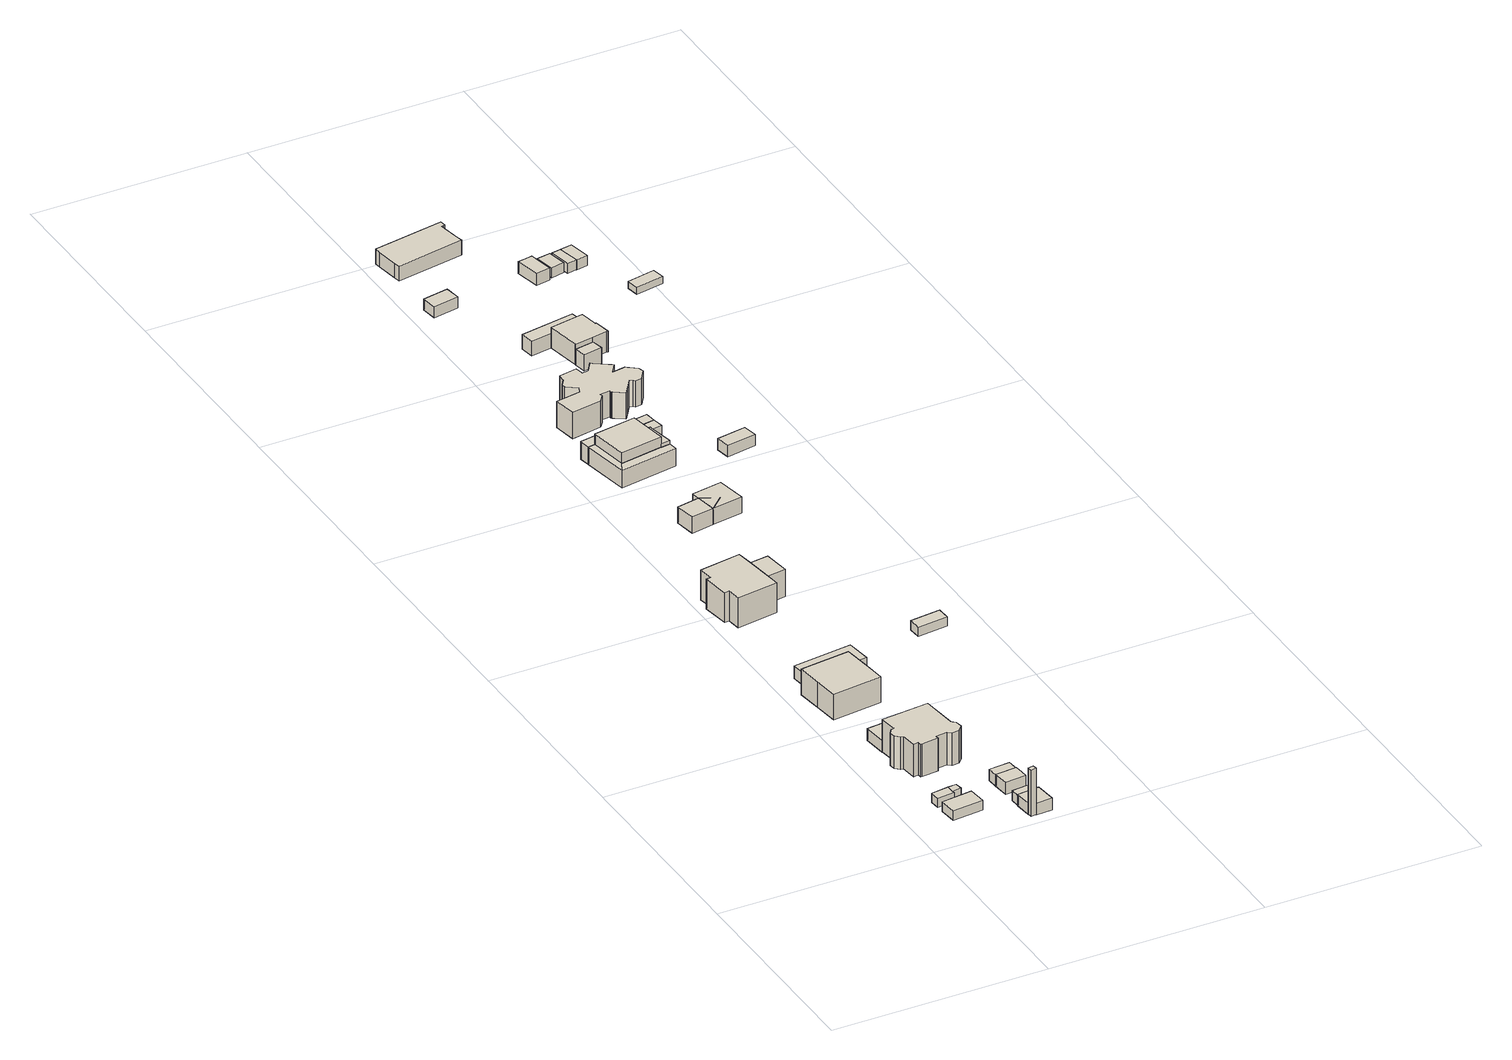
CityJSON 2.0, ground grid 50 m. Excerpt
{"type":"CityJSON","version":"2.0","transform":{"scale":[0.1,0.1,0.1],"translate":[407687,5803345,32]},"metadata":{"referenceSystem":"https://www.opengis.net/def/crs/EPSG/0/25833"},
"CityObjects":{
"building1":{"type":"Building","attributes":{"Gemeindeschluessel":"11000009","BezugspunktDach":"2200","function":"31001_2000","measuredHeight":2.23,"storeysAboveGround":1},"address":[{"country":"Germany","locality":"Berlin","thoroughfareNumber":"14 (12)","thoroughfareName":"Lindenstraße"}],"geometry":[{"type":"Solid","lod":"1","boundaries":[[[[0,1,2,3,4]],[[5,6,7,8,9]],[[5,9,4,3]],[[6,5,3,2]],[[7,6,2,1]],[[8,7,1,0]],[[9,8,0,4]]]]}]},
"building2":{"type":"Building","attributes":{"Gemeindeschluessel":"11000009","BezugspunktDach":"2200","function":"31001_1010","measuredHeight":2.34,"storeysAboveGround":1},"address":[{"country":"Germany","locality":"Berlin","thoroughfareNumber":"14 (11)","thoroughfareName":"Lindenstraße"}],"geometry":[{"type":"Solid","lod":"1","boundaries":[[[[10,11,12,13]],[[14,15,16,17]],[[14,17,13,12]],[[15,14,12,11]],[[16,15,11,10]],[[17,16,10,13]]]]}]},
"building3":{"type":"Building","attributes":{"Gemeindeschluessel":"11000009","BezugspunktDach":"2200","function":"31001_2000","measuredHeight":2.19,"storeysAboveGround":1},"address":[{"country":"Germany","locality":"Berlin","thoroughfareNumber":"14 (13)","thoroughfareName":"Lindenstraße"}],"geometry":[{"type":"Solid","lod":"1","boundaries":[[[[2,18,19,3]],[[20,21,6,5]],[[20,5,3,19]],[[21,20,19,18]],[[6,21,18,2]],[[5,6,2,3]]]]}]},
"building4":{"type":"Building","attributes":{"Gemeindeschluessel":"11000009","BezugspunktDach":"2200","function":"31001_1010","measuredHeight":7.98,"storeysAboveGround":2},"address":[{"country":"Germany","locality":"Berlin","thoroughfareNumber":"15A","thoroughfareName":"Lindenstraße"}],"geometry":[{"type":"Solid","lod":"1","boundaries":[[[[22,23,24,25,26,27,28,29,30,31,32,33,34,35,36,37,38,39,40,41]],[[42,43,44,45,46,47,48,49,50,51,52,53,54,55,56,57,58,59,60,61]],[[42,61,41,40]],[[43,42,40,39]],[[44,43,39,38]],[[45,44,38,37]],[[46,45,37,36]],[[47,46,36,35]],[[48,47,35,34]],[[49,48,34,33]],[[50,49,33,32]],[[51,50,32,31]],[[52,51,31,30]],[[53,52,30,29]],[[54,53,29,28]],[[55,54,28,27]],[[56,55,27,26]],[[57,56,26,25]],[[58,57,25,24]],[[59,58,24,23]],[[60,59,23,22]],[[61,60,22,41]]]]}]},
"building5":{"type":"Building","attributes":{"Gemeindeschluessel":"11000009","BezugspunktDach":"2200","function":"51009_1610","measuredHeight":11.22,"storeysAboveGround":0},"address":[{"country":"Germany","locality":"Berlin"}],"geometry":[{"type":"Solid","lod":"1","boundaries":[[[[62,63,64,65]],[[66,67,68,69]],[[66,69,65,64]],[[67,66,64,63]],[[68,67,63,62]],[[69,68,62,65]]]]}]},
"building6":{"type":"Building","attributes":{"Gemeindeschluessel":"11000009","BezugspunktDach":"2200","function":"31001_2463","measuredHeight":4.11,"storeysAboveGround":1},"address":[{"country":"Germany","locality":"Berlin","thoroughfareNumber":"15A (1)","thoroughfareName":"Lindenstraße"}],"geometry":[{"type":"Solid","lod":"1","boundaries":[[[[70,71,72,73,74]],[[75,76,77,78,79]],[[75,79,74,73]],[[76,75,73,72]],[[77,76,72,71]],[[78,77,71,70]],[[79,78,70,74]]]]}]},
"building7":{"type":"Building","attributes":{"Gemeindeschluessel":"11000009","BezugspunktDach":"2200","function":"31001_1010","measuredHeight":2.83,"storeysAboveGround":1},"address":[{"country":"Germany","locality":"Berlin","thoroughfareNumber":"14 (15)","thoroughfareName":"Lindenstraße"}],"geometry":[{"type":"Solid","lod":"1","boundaries":[[[[80,81,82,83,84,85]],[[86,87,88,89,90,91]],[[86,91,85,84]],[[87,86,84,83]],[[88,87,83,82]],[[89,88,82,81]],[[90,89,81,80]],[[91,90,80,85]]]]}]},
"building8":{"type":"Building","attributes":{"Gemeindeschluessel":"11000009","BezugspunktDach":"2200","function":"31001_1010","measuredHeight":7.92,"storeysAboveGround":1},"address":[{"country":"Germany","locality":"Berlin","thoroughfareNumber":"16A","thoroughfareName":"Lindenstraße"}],"geometry":[{"type":"Solid","lod":"1","boundaries":[[[[92,93,94,95,96,97,98]],[[99,100,101,102,103,104,105]],[[99,105,98,97]],[[100,99,97,96]],[[101,100,96,95]],[[102,101,95,94]],[[103,102,94,93]],[[104,103,93,92]],[[105,104,92,98]]]]}]},
"building9":{"type":"Building","attributes":{"Gemeindeschluessel":"11000009","BezugspunktDach":"2200","function":"51009_1610","measuredHeight":2.81,"storeysAboveGround":0},"address":[{"country":"Germany","locality":"Berlin"}],"geometry":[{"type":"Solid","lod":"1","boundaries":[[[[106,107,108,109]],[[110,111,112,113]],[[110,113,109,108]],[[111,110,108,107]],[[112,111,107,106]],[[113,112,106,109]]]]}]},
"building10":{"type":"Building","attributes":{"Gemeindeschluessel":"11000009","BezugspunktDach":"2200","function":"31001_1010","measuredHeight":3.39,"storeysAboveGround":1},"address":[{"country":"Germany","locality":"Berlin","thoroughfareNumber":"14 (14)","thoroughfareName":"Lindenstraße"}],"geometry":[{"type":"Solid","lod":"1","boundaries":[[[[114,115,116,117,118]],[[119,120,121,122,123]],[[119,123,118,117]],[[120,119,117,116]],[[121,120,116,115]],[[122,121,115,114]],[[123,122,114,118]]]]}]},
"building11":{"type":"Building","attributes":{"Gemeindeschluessel":"11000009","BezugspunktDach":"2200","function":"51009_1610","measuredHeight":3.05,"storeysAboveGround":0},"address":[{"country":"Germany","locality":"Berlin"}],"geometry":[{"type":"Solid","lod":"1","boundaries":[[[[124,125,126,127]],[[128,119,123,129]],[[128,129,127,126]],[[119,128,126,125]],[[123,119,125,124]],[[129,123,124,127]]]]}]},
"building12":{"type":"Building","attributes":{"Gemeindeschluessel":"11000009","BezugspunktDach":"2200","function":"31001_3220","measuredHeight":3.13,"storeysAboveGround":1},"address":[{"country":"Germany","locality":"Berlin","thoroughfareNumber":"16A (1)","thoroughfareName":"Lindenstraße"}],"geometry":[{"type":"Solid","lod":"1","boundaries":[[[[130,131,132,133,134]],[[135,136,100,99,137]],[[135,137,134,133]],[[136,135,133,132]],[[100,136,132,131]],[[99,100,131,130]],[[137,99,130,134]]]]}]},
"building13":{"type":"Building","attributes":{"Gemeindeschluessel":"11000009","function":"31001_1010"},"address":[{"country":"Germany","locality":"Berlin","thoroughfareNumber":"18","thoroughfareName":"Lindenstraße"}],"children":["building13-1","building13-2"]},
"building13-1":{"type":"BuildingPart","attributes":{"BezugspunktDach":"2200","measuredHeight":10.64,"storeysAboveGround":2},"parents":["building13"],"geometry":[{"type":"MultiSurface","lod":"1","boundaries":[[[138,139,140,141,142,143,144,145,146,147]],[[148,149,150,151,152,153,154,155,156,157]],[[148,157,147,146]],[[149,148,146,145]],[[150,149,145,144]],[[151,150,144,143]],[[158,159,160,161,152,151,143,142]],[[153,152,142,141]],[[154,153,141,140]],[[155,154,140,139]],[[156,155,139,138]],[[157,156,138,147]],[[161,160,159,158]]]}]},
"building13-2":{"type":"BuildingPart","attributes":{"BezugspunktDach":"2200","measuredHeight":7.26,"storeysAboveGround":2},"parents":["building13"],"geometry":[{"type":"Solid","lod":"1","boundaries":[[[[158,162,163,164,159]],[[165,166,167,161,160]],[[165,160,159,164]],[[166,165,164,163]],[[167,166,163,162]],[[161,167,162,158]],[[160,161,158,159]]]]}]},
"building14":{"type":"Building","attributes":{"Gemeindeschluessel":"11000009","function":"31001_2000"},"address":[{"country":"Germany","locality":"Berlin","thoroughfareNumber":"19 (2)","thoroughfareName":"Lindenstraße"}],"children":["building14-1","building14-2"]},
"building14-1":{"type":"BuildingPart","attributes":{"BezugspunktDach":"2200","measuredHeight":4.27,"storeysAboveGround":1},"parents":["building14"],"geometry":[{"type":"Solid","lod":"1","boundaries":[[[[168,169,170,171]],[[172,173,174,175]],[[172,175,171,170]],[[173,172,170,169]],[[174,173,169,168]],[[175,174,168,171]]]]}]},
"building14-2":{"type":"BuildingPart","attributes":{"BezugspunktDach":"2200","measuredHeight":4.27,"storeysAboveGround":1},"parents":["building14"],"geometry":[{"type":"Solid","lod":"1","boundaries":[[[[176,168,177,178,179]],[[180,181,174,182,183]],[[180,183,179,178]],[[181,180,178,177]],[[174,181,177,168]],[[182,174,168,176]],[[183,182,176,179]]]]}]},
"building15":{"type":"Building","attributes":{"Gemeindeschluessel":"11000009","function":"31001_1010"},"address":[{"country":"Germany","locality":"Berlin","thoroughfareNumber":"21","thoroughfareName":"Lindenstraße"}],"children":["building15-1","building15-2","building15-3","building15-4","building15-5","building15-6"]},
"building15-1":{"type":"BuildingPart","attributes":{"BezugspunktDach":"2200","measuredHeight":4.29,"storeysAboveGround":1},"parents":["building15"],"geometry":[{"type":"Solid","lod":"1","boundaries":[[[[184,185,186,187,188,189]],[[190,191,192,193,194,195]],[[190,195,189,188]],[[191,190,188,187]],[[193,192,186,196,197,185]],[[195,194,184,189]],[[192,191,187,186]],[[185,197,196,186]],[[193,185,184,194]]]]}]},
"building15-2":{"type":"BuildingPart","attributes":{"BezugspunktDach":"2200","measuredHeight":4.29,"storeysAboveGround":1},"parents":["building15"],"geometry":[{"type":"MultiSurface","lod":"1","boundaries":[[[198,199,200,201,202,187,186]],[[191,203,204,205,206,207,192]],[[203,191,187,202]],[[204,203,202,201]],[[205,204,201,200]],[[192,207,208,196]],[[191,192,186,187]],[[206,205,200,199]],[[207,206,199,198]],[[196,208,198,186]]]}]},
"building15-3":{"type":"BuildingPart","attributes":{"BezugspunktDach":"2200","measuredHeight":5.12,"storeysAboveGround":1},"parents":["building15"],"geometry":[{"type":"MultiSurface","lod":"1","boundaries":[[[209,210,211,212,213]],[[206,205,214,215,207]],[[216,199,198,213,212]],[[200,199,212,211]],[[214,205,211,210]],[[215,217,218,210,209]],[[207,215,219,208,198]],[[206,207,220,198,199,216]],[[205,206,199,200]],[[214,218,217,215]],[[198,208,219,209,213]]]}]},
"building15-4":{"type":"BuildingPart","attributes":{"BezugspunktDach":"2200","measuredHeight":4.27,"storeysAboveGround":1},"parents":["building15"],"geometry":[{"type":"MultiSurface","lod":"1","boundaries":[[[221,218,217,222,223]],[[224,215,214,225,226]],[[215,224,227,219]],[[225,214,218,221]],[[226,225,221,223]],[[224,226,228,223,222,229]],[[219,227,222,217]],[[214,215,217,218]]]}]},
"building15-5":{"type":"BuildingPart","attributes":{"BezugspunktDach":"2200","measuredHeight":4.29,"storeysAboveGround":1},"parents":["building15"],"geometry":[{"type":"MultiSurface","lod":"1","boundaries":[[[223,222,185,184]],[[193,224,226,194]],[[224,193,230,197,227]],[[222,224,222,223]],[[194,226,223,184]],[[194,184,185,193]],[[227,197,230,185,222]],[[226,224,222,223]]]}]},
"building15-6":{"type":"BuildingPart","attributes":{"BezugspunktDach":"2200","measuredHeight":6.73,"storeysAboveGround":1},"parents":["building15"],"geometry":[{"type":"MultiSurface","lod":"1","boundaries":[[[231,232,233,234]],[[196,219,227,197]],[[186,185,197,234,233]],[[219,209,213,208,198,186,233,232]],[[227,222,217,219,232,231]],[[197,185,222,227,231,234]],[[187,191,192,186]],[[197,185,186,196]],[[196,235,186,198,208]],[[208,213,209,219]],[[219,217,222,227]],[[227,222,185,197]]]}]},
"building16":{"type":"Building","attributes":{"Gemeindeschluessel":"11000009","BezugspunktDach":"2200","function":"31001_2444","measuredHeight":2.45,"storeysAboveGround":1},"address":[{"country":"Germany","locality":"Berlin","thoroughfareNumber":"16A (4)","thoroughfareName":"Lindenstraße"}],"geometry":[{"type":"Solid","lod":"1","boundaries":[[[[236,237,238,239]],[[240,241,242,243]],[[240,243,239,238]],[[241,240,238,237]],[[242,241,237,236]],[[243,242,236,239]]]]}]},
"building17":{"type":"Building","attributes":{"Gemeindeschluessel":"11000009","BezugspunktDach":"2200","function":"31001_1010","measuredHeight":6.27,"storeysAboveGround":1},"address":[{"country":"Germany","locality":"Berlin","thoroughfareNumber":"22","thoroughfareName":"Lindenstraße"}],"geometry":[{"type":"Solid","lod":"1","boundaries":[[[[244,245,246,247,248,249,250,251,252,253,254,255,256,257,258,259,260,261,262,263,264,265,266,267,268,269,270,271,272,273,274,275,276,277,278,279]],[[280,281,282,283,284,285,286,287,288,289,290,291,292,293,294,295,296,297,298,299,300,301,302,303,304,305,306,307,308,309,310,311,312,313,314,315]],[[280,315,279,278]],[[281,280,278,277]],[[282,281,277,276]],[[283,282,276,275]],[[284,283,275,274]],[[285,284,274,273]],[[286,285,273,272]],[[287,286,272,271]],[[288,287,271,270]],[[289,288,270,269]],[[290,289,269,268]],[[291,290,268,267]],[[292,291,267,266]],[[293,292,266,265]],[[294,293,265,264]],[[295,294,264,263]],[[296,295,263,262]],[[297,296,262,261]],[[298,297,261,260]],[[299,298,260,259]],[[300,299,259,258]],[[301,300,258,257]],[[302,301,257,256]],[[303,302,256,255]],[[304,303,255,254]],[[305,304,254,253]],[[306,305,253,252]],[[307,306,252,251]],[[308,307,251,250]],[[309,308,250,249]],[[310,309,249,248]],[[311,310,248,247]],[[312,311,247,246]],[[313,312,246,245]],[[314,313,245,244]],[[315,314,244,279]]]]}]},
"building18":{"type":"Building","attributes":{"Gemeindeschluessel":"11000009","BezugspunktDach":"2200","function":"31001_2000","measuredHeight":2.84,"storeysAboveGround":1},"address":[{"country":"Germany","locality":"Berlin","thoroughfareNumber":"24A (1)","thoroughfareName":"Lindenstraße"}],"geometry":[{"type":"Solid","lod":"1","boundaries":[[[[316,317,318,319]],[[320,321,322,323]],[[320,323,319,318]],[[321,320,318,317]],[[322,321,317,316]],[[323,322,316,319]]]]}]},
"building19":{"type":"Building","attributes":{"Gemeindeschluessel":"11000009","BezugspunktDach":"2200","function":"31001_2723","measuredHeight":2.65,"storeysAboveGround":1},"address":[{"country":"Germany","locality":"Berlin","thoroughfareNumber":"21 (2)","thoroughfareName":"Lindenstraße"}],"geometry":[{"type":"Solid","lod":"1","boundaries":[[[[324,325,326,327]],[[328,329,330,331]],[[328,331,327,326]],[[329,328,326,325]],[[330,329,325,324]],[[331,330,324,327]]]]}]},
"building20":{"type":"Building","attributes":{"Gemeindeschluessel":"11000009","function":"31001_1010"},"address":[{"country":"Germany","locality":"Berlin","thoroughfareNumber":"23 (4)","thoroughfareName":"Lindenstraße"}],"children":["building20-1","building20-2","building20-3"]},
"building20-1":{"type":"BuildingPart","attributes":{"BezugspunktDach":"2200","measuredHeight":6.35,"storeysAboveGround":1},"parents":["building20"],"geometry":[{"type":"MultiSurface","lod":"1","boundaries":[[[332,333,334,335,336,337,338,339,340]],[[341,342,343,344,345,346,347,348,349]],[[350,351,349,340,339]],[[342,341,339,338]],[[343,342,338,337]],[[344,343,337,336]],[[345,344,336,335]],[[346,345,335,334]],[[352,353,334,333]],[[348,347,333,332]],[[349,348,332,340]],[[341,349,351,350]],[[347,346,353,352]]]}]},
"building20-2":{"type":"BuildingPart","attributes":{"BezugspunktDach":"2200","measuredHeight":3.93,"storeysAboveGround":1},"parents":["building20"],"geometry":[{"type":"Solid","lod":"1","boundaries":[[[[354,355,353,352]],[[346,356,357,347]],[[347,352,347,346]],[[356,346,353,355]],[[357,356,355,354]],[[347,357,354,352]],[[346,347,352,353]]]]}]},
"building20-3":{"type":"BuildingPart","attributes":{"BezugspunktDach":"2200","measuredHeight":3.51,"storeysAboveGround":1},"parents":["building20"],"geometry":[{"type":"Solid","lod":"1","boundaries":[[[[358,351,350,359,360]],[[361,341,349,362,363]],[[361,363,360,359]],[[341,361,359,350]],[[362,349,351,358]],[[363,362,358,360]],[[341,350,351,349]]]]}]},
"building21":{"type":"Building","attributes":{"Gemeindeschluessel":"11000009","BezugspunktDach":"2200","function":"31001_1010","measuredHeight":3.75,"storeysAboveGround":1},"address":[{"country":"Germany","locality":"Berlin","thoroughfareNumber":"25 (3)","thoroughfareName":"Lindenstraße"}],"geometry":[{"type":"Solid","lod":"1","boundaries":[[[[364,365,366,367,368,369,370,371,372,373]],[[374,375,376,377,378,379,380,381,382,383]],[[374,383,373,372]],[[375,374,372,371]],[[376,375,371,370]],[[377,376,370,369]],[[378,377,369,368]],[[379,378,368,367]],[[380,379,367,366]],[[381,380,366,365]],[[382,381,365,364]],[[383,382,364,373]]]]}]},
"building22":{"type":"Building","attributes":{"Gemeindeschluessel":"11000009","BezugspunktDach":"2200","function":"31001_2000","measuredHeight":3.27,"storeysAboveGround":1},"address":[{"country":"Germany","locality":"Berlin","thoroughfareNumber":"24A (3)","thoroughfareName":"Lindenstraße"}],"geometry":[{"type":"Solid","lod":"1","boundaries":[[[[384,385,386,387,388]],[[389,390,391,392,393]],[[389,393,388,387]],[[390,389,387,386]],[[391,390,386,385]],[[392,391,385,384]],[[393,392,384,388]]]]}]},
"building23":{"type":"Building","attributes":{"Gemeindeschluessel":"11000009","BezugspunktDach":"2200","function":"31001_2000","measuredHeight":2.35,"storeysAboveGround":1},"address":[{"country":"Germany","locality":"Berlin","thoroughfareNumber":"24A (4)","thoroughfareName":"Lindenstraße"}],"geometry":[{"type":"Solid","lod":"1","boundaries":[[[[394,395,396,397]],[[398,399,400,401]],[[398,401,397,396]],[[399,398,396,395]],[[400,399,395,394]],[[401,400,394,397]]]]}]},
"building24":{"type":"Building","attributes":{"Gemeindeschluessel":"11000009","BezugspunktDach":"2200","function":"31001_2000","measuredHeight":2.4,"storeysAboveGround":1},"address":[{"country":"Germany","locality":"Berlin","thoroughfareNumber":"24A (5)","thoroughfareName":"Lindenstraße"}],"geometry":[{"type":"Solid","lod":"1","boundaries":[[[[402,403,404,405]],[[406,407,408,409]],[[406,409,405,404]],[[407,406,404,403]],[[408,407,403,402]],[[409,408,402,405]]]]}]},
"building25":{"type":"Building","attributes":{"Gemeindeschluessel":"11000009","BezugspunktDach":"2200","function":"51009_1610","measuredHeight":2.5,"storeysAboveGround":0},"address":[{"country":"Germany","locality":"Berlin"}],"geometry":[{"type":"Solid","lod":"1","boundaries":[[[[403,410,411,404]],[[412,413,414,415]],[[412,415,404,411]],[[413,412,411,410]],[[414,413,410,403]],[[415,414,403,404]]]]}]},
"building26":{"type":"Building","attributes":{"Gemeindeschluessel":"11000009","BezugspunktDach":"2200","function":"31001_2000","measuredHeight":1.78,"storeysAboveGround":1},"address":[{"country":"Germany","locality":"Berlin","thoroughfareNumber":"24A (6)","thoroughfareName":"Lindenstraße"}],"geometry":[{"type":"Solid","lod":"1","boundaries":[[[[416,417,418,419]],[[420,421,422,423]],[[420,423,419,418]],[[421,420,418,417]],[[422,421,417,416]],[[423,422,416,419]]]]}]}
},
"vertices":[
[76,126,43],[116,130,43],[115,136,43],[114,154,43],[74,149,43],[114,154,21],[115,136,21],[116,130,21],[76,126,21],[74,149,21],
[81,68,44],[153,75,44],[149,117,44],[77,109,44],[149,117,21],[153,75,21],[81,68,21],[77,109,21],
[136,138,43],[134,156,43],[134,156,21],[136,138,21],
[65,295,102],[75,285,102],[81,285,102],[85,248,102],[97,250,102],[98,242,102],[101,242,102],[140,246,102],[139,254,102],[166,257,102],[175,250,102],[192,252,102],[203,265,102],[201,282,102],[192,289,102],[183,373,102],[73,362,102],[78,321,102],[71,320,102],[63,309,102],[71,320,23],[78,321,23],[73,362,23],[183,373,23],[192,289,23],[201,282,23],[203,265,23],[192,252,23],[175,250,23],[166,257,23],[139,254,23],[140,246,23],[101,242,23],[98,242,23],[97,250,23],[85,248,23],[81,285,23],[75,285,23],[65,295,23],[63,309,23],
[229,8,132],[242,10,132],[240,20,132],[228,19,132],[240,20,20],[242,10,20],[229,8,20],[228,19,20],
[73,362,51],[183,373,51],[180,401,51],[177,428,51],[67,416,51],[177,428,22],[180,401,22],[183,373,22],[73,362,22],[67,416,22],
[228,19,47],[240,20,47],[242,10,47],[280,12,47],[275,62,47],[225,58,47],[275,62,19],[280,12,19],[242,10,19],[240,20,19],[228,19,19],[225,58,19],
[35,573,85],[42,515,85],[158,530,85],[151,588,85],[144,645,85],[51,634,85],[28,631,85],[51,634,23],[144,645,23],[151,588,23],[158,530,23],[42,515,23],[35,573,23],[28,631,23],
[225,58,44],[275,62,44],[273,85,44],[223,80,44],[273,85,20],[275,62,20],[225,58,20],[223,80,20],
[222,106,49],[271,110,49],[270,129,49],[268,147,49],[219,143,49],[268,147,20],[270,129,20],[271,110,20],[222,106,20],[219,143,20],
[219,143,47],[268,147,47],[266,173,47],[217,169,47],[266,173,20],[217,169,20],
[51,634,54],[144,645,54],[189,651,54],[182,709,54],[44,692,54],[182,709,23],[189,651,23],[44,692,23],
[17,945,96],[28,946,96],[32,914,96],[129,929,96],[124,962,96],[116,1024,96],[111,1060,96],[14,1044,96],[19,1010,96],[8,1008,96],[19,1010,24],[14,1044,24],[111,1060,24],[116,1024,24],[124,962,24],[129,929,24],[32,914,24],[28,946,24],[17,945,24],[8,1008,24],[124,962,94],[116,1024,94],[116,1024,28],[124,962,28],
[169,969,94],[165,999,94],[161,1030,94],[161,1030,28],[165,999,28],[169,969,28],
[171,1287,61],[243,1299,61],[231,1368,61],[160,1356,61],[231,1368,22],[243,1299,22],[171,1287,22],[160,1356,22],
[118,1278,61],[203,1317,61],[163,1336,61],[110,1326,61],[163,1336,22],[203,1317,22],[118,1278,22],[110,1326,22],
[53,1609,64],[69,1611,64],[169,1628,64],[219,1637,64],[215,1662,64],[49,1634,64],[215,1662,21],[219,1637,21],[169,1628,21],[69,1611,21],[53,1609,21],[49,1634,21],[169,1628,22],[69,1611,22],
[174,1601,64],[194,1605,64],[194,1601,64],[198,1606,64],[223,1610,64],[223,1610,21],[198,1606,21],[194,1601,21],[194,1605,21],[174,1601,21],[174,1601,22],
[184,1538,72],[205,1541,72],[194,1601,72],[194,1605,72],[174,1601,72],[205,1541,21],[184,1538,21],[194,1605,55],[184,1538,64],[205,1541,64],[184,1538,22],[174,1601,37],
[208,1521,64],[84,1521,64],[72,1498,64],[84,1521,21],[208,1521,21],[72,1498,21],[84,1521,22],[72,1498,59],[84,1521,46],
[69,1611,28],
[84,1521,89],[184,1538,89],[169,1628,89],[69,1611,89],[169,1628,45],
[353,736,30],[424,743,30],[422,774,30],[351,766,30],[422,774,8],[424,743,8],[353,736,8],[351,766,8],
[71,1712,83],[143,1725,83],[154,1739,83],[154,1741,83],[154,1742,83],[154,1743,83],[153,1747,83],[177,1750,83],[177,1746,83],[178,1745,83],[178,1744,83],[179,1743,83],[202,1727,83],[215,1745,83],[230,1767,83],[237,1762,83],[241,1759,83],[256,1761,83],[272,1784,83],[269,1798,83],[246,1815,83],[215,1810,83],[231,1833,83],[227,1836,83],[194,1859,83],[190,1862,83],[173,1838,83],[159,1836,83],[155,1856,83],[113,1848,83],[112,1830,83],[101,1815,83],[102,1806,83],[127,1789,83],[121,1775,83],[62,1765,83],[121,1775,20],[127,1789,20],[102,1806,20],[101,1815,20],[112,1830,20],[113,1848,20],[155,1856,20],[159,1836,20],[173,1838,20],[190,1862,20],[194,1859,20],[227,1836,20],[231,1833,20],[215,1810,20],[246,1815,20],[269,1798,20],[272,1784,20],[256,1761,20],[241,1759,20],[237,1762,20],[230,1767,20],[215,1745,20],[202,1727,20],[179,1743,20],[178,1744,20],[178,1745,20],[177,1746,20],[177,1750,20],[153,1747,20],[154,1743,20],[154,1742,20],[154,1741,20],[154,1739,20],[143,1725,20],[71,1712,20],[62,1765,20],
[34,2246,49],[94,2257,49],[88,2293,49],[29,2282,49],[88,2293,22],[94,2257,22],[34,2246,22],[29,2282,22],
[325,1515,39],[394,1526,39],[388,1560,39],[319,1548,39],[388,1560,12],[394,1526,12],[325,1515,12],[319,1548,12],
[209,1963,67],[209,1960,67],[253,1968,67],[288,1974,67],[291,1974,67],[284,2012,67],[282,2012,67],[274,2055,67],[195,2041,67],[274,2055,17],[282,2012,17],[284,2012,17],[291,1974,17],[288,1974,17],[253,1968,17],[209,1960,17],[209,1963,17],[195,2041,17],[274,2055,52],[195,2041,52],[209,1960,56],[253,1968,56],
[214,1932,56],[258,1940,56],[258,1940,17],[214,1932,17],
[146,2032,52],[268,2087,52],[141,2065,52],[268,2087,17],[146,2032,17],[141,2065,17],
[27,2471,56],[35,2420,56],[37,2406,56],[196,2434,56],[193,2448,56],[184,2499,56],[190,2500,56],[193,2501,56],[191,2515,56],[25,2486,56],[191,2515,20],[193,2501,20],[190,2500,20],[184,2499,20],[193,2448,20],[196,2434,20],[37,2406,20],[35,2420,20],[27,2471,20],[25,2486,20],
[282,2268,43],[315,2274,43],[304,2332,43],[287,2329,43],[270,2326,43],[287,2329,14],[304,2332,14],[315,2274,14],[282,2268,14],[270,2326,14],
[324,2283,36],[355,2289,36],[346,2333,36],[315,2328,36],[346,2333,12],[355,2289,12],[324,2283,12],[315,2328,12],
[361,2284,35],[384,2288,35],[373,2338,35],[351,2334,35],[373,2338,11],[384,2288,11],[361,2284,11],[351,2334,11],
[411,2293,35],[401,2343,35],[401,2343,10],[411,2293,10],[384,2288,10],[373,2338,10],
[453,2155,23],[519,2167,23],[513,2196,23],[448,2183,23],[513,2196,6],[519,2167,6],[453,2155,6],[448,2183,6]
]}
